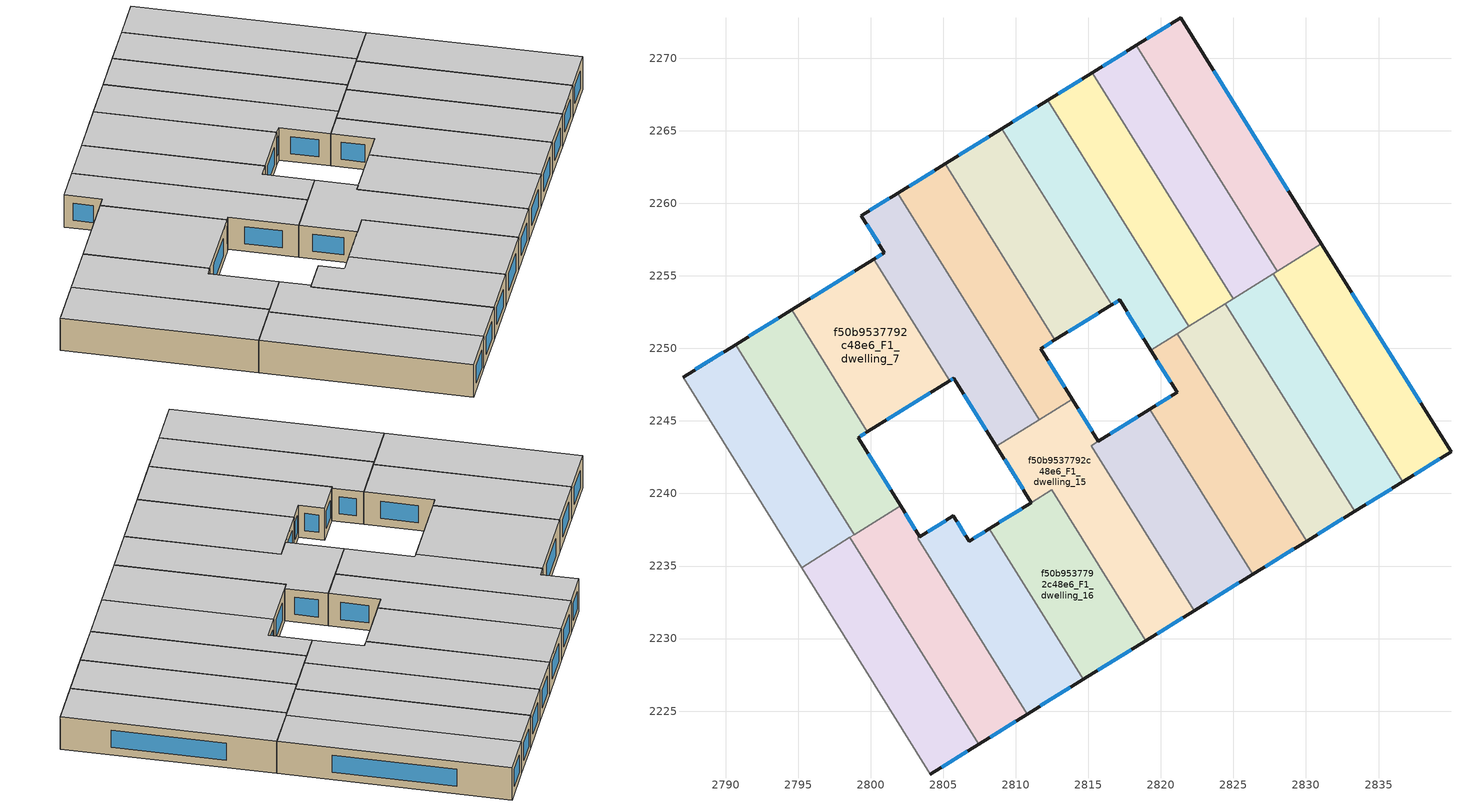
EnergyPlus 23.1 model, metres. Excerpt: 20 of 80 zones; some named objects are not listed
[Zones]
f50b9537792c48e6_F1_dwelling_0
 floor to f50b9537792c48e6_F0_dwelling_0 (EU_floor_Construction): 2821.37,2272.77 2831.06,2257.21 2828.02,2255.31 2818.32,2270.88 z3
 wall outside (EU_wall_Construction): 2831.06,2257.21 2821.37,2272.77 2818.32,2270.88 z3:6
 wall to f50b9537792c48e6_F1_dwelling_1 (EU_wall_Construction): 2818.32,2270.88 2828.02,2255.31 z3:6
 wall to f50b9537792c48e6_F1_dwelling_10 (EU_wall_Construction): 2828.02,2255.31 2831.06,2257.21 z3:6
 window (EU_Window_Construction): 2820.65,2272.33 2819.03,2271.32 / 2828.79,2260.86 2823.64,2269.12 z3.7:5.3
 ceiling to f50b9537792c48e6_F2_dwelling_0 (EU_floor_Construction): 2831.06,2257.21 2821.37,2272.77 2818.32,2270.88 2828.02,2255.31 z6
f50b9537792c48e6_F1_dwelling_1
 floor to f50b9537792c48e6_F0_dwelling_1 (EU_floor_Construction): 2818.32,2270.88 2828.02,2255.31 2824.97,2253.41 2815.27,2268.99 z3
 wall outside (EU_wall_Construction): 2818.32,2270.88 2815.27,2268.99 z3:6
 wall to f50b9537792c48e6_F1_dwelling_2 (EU_wall_Construction): 2815.27,2268.99 2824.97,2253.41 z3:6
 wall to f50b9537792c48e6_F1_dwelling_11 (EU_wall_Construction): 2824.97,2253.41 2827.75,2255.15 z3:6
 wall to f50b9537792c48e6_F1_dwelling_10 (EU_wall_Construction): 2827.75,2255.15 2828.02,2255.31 z3:6
 window (EU_Window_Construction): 2817.6,2270.44 2815.98,2269.44 z3.7:5.3
 ceiling to f50b9537792c48e6_F2_dwelling_1 (EU_floor_Construction): 2828.02,2255.31 2818.32,2270.88 2815.27,2268.99 2824.97,2253.41 z6
f50b9537792c48e6_F1_dwelling_10
 floor to f50b9537792c48e6_F0_dwelling_10 (EU_floor_Construction): 2831.06,2257.21 2839.99,2242.88 2836.68,2240.82 2827.75,2255.15 z3
 wall outside (EU_wall_Construction): 2836.68,2240.82 2839.99,2242.88 2831.06,2257.21 z3:6
 wall to f50b9537792c48e6_F1_dwelling_11 (EU_wall_Construction): 2827.75,2255.15 2836.68,2240.82 z3:6
 window (EU_Window_Construction): 2837.9,2246.24 2833.16,2253.84 / 2837.45,2241.31 2839.21,2242.39 z3.7:5.3
 ceiling to f50b9537792c48e6_F2_dwelling_10 (EU_floor_Construction): 2839.99,2242.88 2831.06,2257.21 2827.75,2255.15 2836.68,2240.82 z6
f50b9537792c48e6_F1_dwelling_11
 floor to f50b9537792c48e6_F0_dwelling_11 (EU_floor_Construction): 2827.75,2255.15 2836.68,2240.82 2833.36,2238.77 2824.44,2253.08 z3
 wall outside (EU_wall_Construction): 2833.36,2238.77 2836.68,2240.82 z3:6
 wall to f50b9537792c48e6_F1_dwelling_12 (EU_wall_Construction): 2824.44,2253.08 2833.36,2238.77 z3:6
 wall to f50b9537792c48e6_F1_dwelling_2 (EU_wall_Construction): 2824.97,2253.41 2824.44,2253.08 z3:6
 window (EU_Window_Construction): 2834.14,2239.25 2835.9,2240.34 z3.7:5.3
 ceiling to f50b9537792c48e6_F2_dwelling_11 (EU_floor_Construction): 2836.68,2240.82 2827.75,2255.15 2824.44,2253.08 2833.36,2238.77 z6
f50b9537792c48e6_F1_dwelling_12
 floor to f50b9537792c48e6_F0_dwelling_12 (EU_floor_Construction): 2824.44,2253.08 2833.36,2238.77 2830.04,2236.71 2821.13,2251.02 z3
 wall outside (EU_wall_Construction): 2830.04,2236.71 2833.36,2238.77 z3:6
 wall to f50b9537792c48e6_F1_dwelling_13 (EU_wall_Construction): 2821.13,2251.02 2830.04,2236.71 z3:6
 wall to f50b9537792c48e6_F1_dwelling_2 (EU_wall_Construction): 2824.44,2253.08 2821.93,2251.52 z3:6
 wall to f50b9537792c48e6_F1_dwelling_3 (EU_wall_Construction): 2821.93,2251.52 2821.13,2251.02 z3:6
 window (EU_Window_Construction): 2830.82,2237.2 2832.58,2238.29 z3.7:5.3
 ceiling to f50b9537792c48e6_F2_dwelling_12 (EU_floor_Construction): 2833.36,2238.77 2824.44,2253.08 2821.13,2251.02 2830.04,2236.71 z6
f50b9537792c48e6_F1_dwelling_13
 floor to f50b9537792c48e6_F0_dwelling_13 (EU_floor_Construction): 2821.13,2251.02 2830.04,2236.71 2826.33,2234.42 2819.24,2245.8 2821.12,2246.97 2819.3,2249.88 z3
 wall outside (EU_wall_Construction): 2819.3,2249.88 2821.12,2246.97 2819.24,2245.8 / 2826.33,2234.42 2830.04,2236.71 z3:6
 wall to f50b9537792c48e6_F1_dwelling_14 (EU_wall_Construction): 2819.24,2245.8 2826.33,2234.42 z3:6
 wall to f50b9537792c48e6_F1_dwelling_3 (EU_wall_Construction): 2821.13,2251.02 2819.3,2249.88 z3:6
 window (EU_Window_Construction): 2819.73,2249.2 2820.7,2247.65 / 2827.2,2234.96 2829.17,2236.18 / 2820.68,2246.69 2819.68,2246.08 z3.7:5.3
 ceiling to f50b9537792c48e6_F2_dwelling_13 (EU_floor_Construction): 2830.04,2236.71 2821.13,2251.02 2819.3,2249.88 2821.12,2246.97 2819.24,2245.8 2826.33,2234.42 z6
f50b9537792c48e6_F1_dwelling_14
 floor to f50b9537792c48e6_F0_dwelling_14 (EU_floor_Construction): 2819.24,2245.8 2826.33,2234.42 2822.29,2231.92 2815.2,2243.3 2815.69,2243.61 z3
 wall outside (EU_wall_Construction): 2822.29,2231.92 2826.33,2234.42 / 2819.24,2245.8 2815.69,2243.61 z3:6
 wall to f50b9537792c48e6_F1_dwelling_15 (EU_wall_Construction): 2815.68,2243.61 2815.2,2243.3 2822.29,2231.92 z3:6
 window (EU_Window_Construction): 2823.24,2232.51 2825.38,2233.83 / 2818.41,2245.29 2816.52,2244.13 z3.7:5.3
 ceiling to f50b9537792c48e6_F2_dwelling_14 (EU_floor_Construction): 2826.33,2234.42 2819.24,2245.8 2815.69,2243.61 2815.2,2243.3 2822.29,2231.92 z6
f50b9537792c48e6_F1_dwelling_15
 floor to f50b9537792c48e6_F0_dwelling_15 (EU_floor_Construction): 2815.69,2243.61 2815.2,2243.3 2822.28,2231.92 2818.96,2229.86 2812.48,2240.25 2811.08,2239.38 2808.66,2243.25 2813.88,2246.5 z3
 wall outside (EU_wall_Construction): 2818.96,2229.86 2822.28,2231.92 / 2808.66,2243.25 2811.08,2239.38 / 2815.69,2243.61 2813.88,2246.5 z3:6
 wall to f50b9537792c48e6_F1_dwelling_16 (EU_wall_Construction): 2812.49,2240.24 2818.96,2229.86 / 2811.08,2239.38 2812.48,2240.25 z3:6
 wall to f50b9537792c48e6_F1_dwelling_6 (EU_wall_Construction): 2811.61,2245.09 2808.66,2243.25 z3:6
 wall to f50b9537792c48e6_F1_dwelling_5 (EU_wall_Construction): 2813.88,2246.5 2811.61,2245.09 z3:6
 window (EU_Window_Construction): 2819.74,2230.34 2821.5,2231.43 / 2809.23,2242.34 2810.51,2240.29 / 2815.26,2244.29 2814.3,2245.82 z3.7:5.3
 ceiling to f50b9537792c48e6_F2_dwelling_15 (EU_floor_Construction): 2822.28,2231.92 2815.2,2243.3 2815.69,2243.61 2813.88,2246.5 2808.66,2243.25 2811.08,2239.38 2812.48,2240.25 2818.96,2229.86 z6
f50b9537792c48e6_F1_dwelling_16
 floor to f50b9537792c48e6_F0_dwelling_16 (EU_floor_Construction): 2812.49,2240.24 2818.96,2229.86 2814.65,2227.19 2808.18,2237.58 z3
 wall outside (EU_wall_Construction): 2814.65,2227.19 2818.96,2229.86 / 2811.08,2239.37 2808.18,2237.58 z3:6
 wall to f50b9537792c48e6_F1_dwelling_17 (EU_wall_Construction): 2808.18,2237.58 2814.65,2227.19 z3:6
 window (EU_Window_Construction): 2815.66,2227.82 2817.95,2229.23 / 2810.4,2238.95 2808.86,2238 z3.7:5.3
 ceiling to f50b9537792c48e6_F2_dwelling_16 (EU_floor_Construction): 2818.96,2229.86 2812.49,2240.24 2808.18,2237.58 2814.65,2227.19 z6
f50b9537792c48e6_F1_dwelling_17
 floor to f50b9537792c48e6_F0_dwelling_17 (EU_floor_Construction): 2808.18,2237.58 2814.65,2227.19 2810.78,2224.8 2803.23,2236.92 2803.39,2237.02 2805.71,2238.45 2806.79,2236.71 z3
 wall outside (EU_wall_Construction): 2810.78,2224.8 2814.65,2227.19 / 2808.18,2237.58 2806.79,2236.71 2805.71,2238.45 2803.39,2237.02 z3:6
 wall to f50b9537792c48e6_F1_dwelling_18 (EU_wall_Construction): 2803.39,2237.02 2803.23,2236.92 2810.78,2224.8 z3:6
 window (EU_Window_Construction): 2811.69,2225.36 2813.74,2226.63 / 2805.16,2238.12 2803.94,2237.36 / 2806.53,2237.12 2805.96,2238.04 / 2807.86,2237.38 2807.12,2236.92 z3.7:5.3
 ceiling to f50b9537792c48e6_F2_dwelling_17 (EU_floor_Construction): 2814.65,2227.19 2808.18,2237.58 2806.79,2236.71 2805.71,2238.45 2803.39,2237.02 2803.23,2236.92 2810.78,2224.8 z6
f50b9537792c48e6_F1_dwelling_18
 floor to f50b9537792c48e6_F0_dwelling_18 (EU_floor_Construction): 2803.39,2237.02 2803.23,2236.92 2810.78,2224.8 2807.45,2222.73 2798.58,2236.97 2801.91,2239.04 2802.07,2239.14 z3
 wall outside (EU_wall_Construction): 2803.39,2237.02 2802.07,2239.14 / 2807.45,2222.73 2810.78,2224.8 z3:6
 wall to f50b9537792c48e6_F1_dwelling_19 (EU_wall_Construction): 2798.58,2236.97 2807.45,2222.73 z3:6
 wall to f50b9537792c48e6_F1_dwelling_8 (EU_wall_Construction): 2802.07,2239.14 2801.91,2239.04 2798.86,2237.15 z3:6
 wall to f50b9537792c48e6_F1_dwelling_9 (EU_wall_Construction): 2798.86,2237.15 2798.58,2236.97 z3:6
 window (EU_Window_Construction): 2803.08,2237.52 2802.38,2238.64 / 2808.23,2223.22 2810,2224.31 z3.7:5.3
 ceiling to f50b9537792c48e6_F2_dwelling_18 (EU_floor_Construction): 2810.78,2224.8 2803.23,2236.92 2803.39,2237.02 2802.07,2239.14 2801.91,2239.04 2798.58,2236.97 2807.45,2222.73 z6
f50b9537792c48e6_F1_dwelling_19
 floor to f50b9537792c48e6_F0_dwelling_19 (EU_floor_Construction): 2798.58,2236.97 2807.45,2222.73 2804.11,2220.67 2795.24,2234.89 z3
 wall outside (EU_wall_Construction): 2804.11,2220.67 2807.45,2222.73 z3:6
 wall adiabatic (EU_wall_Construction): 2795.24,2234.89 2804.11,2220.67 z3:6
 wall to f50b9537792c48e6_F1_dwelling_9 (EU_wall_Construction): 2798.58,2236.97 2795.24,2234.89 z3:6
 window (EU_Window_Construction): 2804.89,2221.15 2806.66,2222.25 z3.7:5.3
 ceiling to f50b9537792c48e6_F2_dwelling_19 (EU_floor_Construction): 2807.45,2222.73 2798.58,2236.97 2795.24,2234.89 2804.11,2220.67 z6
f50b9537792c48e6_F1_dwelling_2
 floor to f50b9537792c48e6_F0_dwelling_2 (EU_floor_Construction): 2815.27,2268.99 2824.97,2253.41 2821.93,2251.52 2812.22,2267.11 z3
 wall outside (EU_wall_Construction): 2815.27,2268.99 2812.22,2267.11 z3:6
 wall to f50b9537792c48e6_F1_dwelling_3 (EU_wall_Construction): 2812.22,2267.11 2821.93,2251.52 z3:6
 window (EU_Window_Construction): 2814.55,2268.55 2812.93,2267.55 z3.7:5.3
 ceiling to f50b9537792c48e6_F2_dwelling_2 (EU_floor_Construction): 2824.97,2253.41 2815.27,2268.99 2812.22,2267.11 2821.93,2251.52 z6
f50b9537792c48e6_F1_dwelling_3
 floor to f50b9537792c48e6_F0_dwelling_3 (EU_floor_Construction): 2812.22,2267.11 2821.93,2251.52 2819.3,2249.88 2817.15,2253.34 2816.61,2253 2809.05,2265.15 z3
 wall outside (EU_wall_Construction): 2812.22,2267.11 2809.05,2265.15 / 2816.61,2253 2817.15,2253.34 2819.3,2249.88 z3:6
 wall to f50b9537792c48e6_F1_dwelling_4 (EU_wall_Construction): 2809.05,2265.15 2816.61,2253 z3:6
 window (EU_Window_Construction): 2811.47,2266.65 2809.79,2265.61 / 2817.66,2252.52 2818.8,2250.69 / 2816.74,2253.08 2817.02,2253.26 z3.7:5.3
 ceiling to f50b9537792c48e6_F2_dwelling_3 (EU_floor_Construction): 2821.93,2251.52 2812.22,2267.11 2809.05,2265.15 2816.61,2253 2817.15,2253.34 2819.3,2249.88 z6
f50b9537792c48e6_F1_dwelling_4
 floor to f50b9537792c48e6_F0_dwelling_4 (EU_floor_Construction): 2809.05,2265.15 2816.61,2253 2812.7,2250.59 2805.14,2262.72 z3
 wall outside (EU_wall_Construction): 2812.7,2250.59 2816.61,2253 / 2809.05,2265.15 2805.14,2262.72 z3:6
 wall to f50b9537792c48e6_F1_dwelling_5 (EU_wall_Construction): 2805.14,2262.72 2812.7,2250.59 z3:6
 window (EU_Window_Construction): 2813.62,2251.15 2815.7,2252.44 / 2808.13,2264.58 2806.06,2263.29 z3.7:5.3
 ceiling to f50b9537792c48e6_F2_dwelling_4 (EU_floor_Construction): 2816.61,2253 2809.05,2265.15 2805.14,2262.72 2812.7,2250.59 z6
f50b9537792c48e6_F1_dwelling_5
 floor to f50b9537792c48e6_F0_dwelling_5 (EU_floor_Construction): 2805.14,2262.72 2812.7,2250.59 2811.72,2249.98 2813.88,2246.5 2811.61,2245.09 2801.88,2260.7 z3
 wall outside (EU_wall_Construction): 2805.14,2262.72 2801.88,2260.7 / 2813.88,2246.5 2811.72,2249.98 2812.7,2250.59 z3:6
 wall to f50b9537792c48e6_F1_dwelling_6 (EU_wall_Construction): 2801.88,2260.7 2811.61,2245.09 z3:6
 window (EU_Window_Construction): 2804.37,2262.25 2802.64,2261.18 / 2811.95,2250.12 2812.47,2250.44 / 2813.37,2247.32 2812.22,2249.16 z3.7:5.3
 ceiling to f50b9537792c48e6_F2_dwelling_5 (EU_floor_Construction): 2813.88,2246.5 2811.72,2249.98 2812.7,2250.59 2805.14,2262.72 2801.88,2260.7 2811.61,2245.09 z6
f50b9537792c48e6_F1_dwelling_6
 floor to f50b9537792c48e6_F0_dwelling_6 (EU_floor_Construction): 2801.88,2260.7 2811.61,2245.09 2808.66,2243.25 2805.74,2247.95 2805.43,2247.76 2800.21,2256.15 2800.95,2256.61 2799.36,2259.15 z3
 wall outside (EU_wall_Construction): 2801.88,2260.7 2799.36,2259.15 2800.95,2256.61 2800.21,2256.15 / 2805.43,2247.76 2805.74,2247.95 2808.66,2243.25 z3:6
 wall to f50b9537792c48e6_F1_dwelling_7 (EU_wall_Construction): 2800.21,2256.15 2805.43,2247.76 z3:6
 window (EU_Window_Construction): 2800.77,2256.5 2800.38,2256.25 / 2799.73,2258.55 2800.58,2257.2 / 2801.29,2260.34 2799.95,2259.51 / 2806.42,2246.84 2807.98,2244.36 / 2805.51,2247.8 2805.67,2247.9 z3.7:5.3
 ceiling to f50b9537792c48e6_F2_dwelling_6 (EU_floor_Construction): 2811.61,2245.09 2801.88,2260.7 2799.36,2259.15 2800.95,2256.61 2800.21,2256.15 2805.43,2247.76 2805.74,2247.95 2808.66,2243.25 z6
f50b9537792c48e6_F1_dwelling_7
 floor to f50b9537792c48e6_F0_dwelling_7 (EU_floor_Construction): 2800.21,2256.15 2805.43,2247.76 2799.78,2244.25 2794.55,2252.64 z3
 wall outside (EU_wall_Construction): 2799.78,2244.25 2805.43,2247.76 / 2800.21,2256.15 2794.55,2252.64 z3:6
 wall to f50b9537792c48e6_F1_dwelling_8 (EU_wall_Construction): 2794.55,2252.64 2799.78,2244.25 z3:6
 window (EU_Window_Construction): 2801.11,2245.07 2804.11,2246.93 / 2798.88,2255.32 2795.88,2253.47 z3.7:5.3
 ceiling to f50b9537792c48e6_F2_dwelling_7 (EU_floor_Construction): 2805.43,2247.76 2800.21,2256.15 2794.55,2252.64 2799.78,2244.25 z6
f50b9537792c48e6_F1_dwelling_8
 floor to f50b9537792c48e6_F0_dwelling_8 (EU_floor_Construction): 2794.55,2252.64 2799.78,2244.25 2799.13,2243.85 2802.07,2239.14 2798.86,2237.15 2790.69,2250.26 z3
 wall outside (EU_wall_Construction): 2794.55,2252.64 2790.69,2250.26 / 2802.07,2239.14 2799.13,2243.85 2799.78,2244.25 z3:6
 wall to f50b9537792c48e6_F1_dwelling_9 (EU_wall_Construction): 2790.69,2250.26 2798.86,2237.15 z3:6
 window (EU_Window_Construction): 2793.64,2252.08 2791.6,2250.82 / 2799.28,2243.94 2799.63,2244.16 / 2801.38,2240.25 2799.82,2242.74 z3.7:5.3
 ceiling to f50b9537792c48e6_F2_dwelling_8 (EU_floor_Construction): 2802.07,2239.14 2799.13,2243.85 2799.78,2244.25 2794.55,2252.64 2790.69,2250.26 2798.86,2237.15 z6
f50b9537792c48e6_F1_dwelling_9
 floor to f50b9537792c48e6_F0_dwelling_9 (EU_floor_Construction): 2790.69,2250.26 2798.86,2237.15 2795.24,2234.89 2787.07,2248.02 z3
 wall outside (EU_wall_Construction): 2790.69,2250.26 2787.07,2248.02 z3:6
 wall adiabatic (EU_wall_Construction): 2787.07,2248.02 2795.24,2234.89 z3:6
 window (EU_Window_Construction): 2789.84,2249.73 2787.92,2248.54 z3.7:5.3
 ceiling to f50b9537792c48e6_F2_dwelling_9 (EU_floor_Construction): 2798.86,2237.15 2790.69,2250.26 2787.07,2248.02 2795.24,2234.89 z6
[Building]
EU S2 Campaign: North Axis=0; Terrain=City; Solar Distribution=FullExterior
[Site:Location]
Budapest.Ferenc.Liszt.Intl.AP: Latitude=47.437; Longitude=19.256; Time Zone=1; Elevation=185
[SizingPeriod:WeatherFileDays]
AnnualSizingPeriod: Begin Month=1; Begin Day of Month=1; End Month=12; End Day of Month=31; Day of Week for Start Day=Monday; Use Weather File Daylight Saving Period=No; Use Weather File Rain and Snow Indicators=No
[MATERIAL]
EU_InternalMass_Material: Roughness=MediumRough; Thickness=0.1; Conductivity=1; Density=1800; Specific Heat=900; Thermal Absorptance=0.9; Solar Absorptance=0.7; Visible Absorptance=0.7
[MATERIAL:NOMASS] Roughness=MediumRough; Thermal Absorptance=0.9; Solar Absorptance=0.7; Visible Absorptance=0.7
Name | Thermal Resistance
EU_wall_NoMass | 0.832559
EU_floor_NoMass | 0.872794
[WINDOWMATERIAL:SIMPLEGLAZINGSYSTEM]
EU_Window_SimpleGlazing: UFactor=2.79869; Solar Heat Gain Coefficient=0.75; Visible Transmittance=0.75
[CONSTRUCTION]
EU_wall_Construction: EU_wall_NoMass
EU_floor_Construction: EU_floor_NoMass
EU_Window_Construction: EU_Window_SimpleGlazing
EU_InternalMass_Construction: EU_InternalMass_Material
[ZONE] Type=1; Multiplier=1; Ceiling Height=autocalculate; Floor Area=autocalculate; Part of Total Floor Area=Yes
Name | Volume
f50b9537792c48e6_F1_dwelling_0; f50b9537792c48e6_F1_dwelling_4 | 197.481
f50b9537792c48e6_F1_dwelling_1; f50b9537792c48e6_F1_dwelling_11 | 197.491
f50b9537792c48e6_F1_dwelling_10; f50b9537792c48e6_F1_dwelling_9 | 197.487
f50b9537792c48e6_F1_dwelling_12 | 197.468
f50b9537792c48e6_F1_dwelling_13 | 197.493
f50b9537792c48e6_F1_dwelling_14 | 191.338
f50b9537792c48e6_F1_dwelling_15 | 226.234
f50b9537792c48e6_F1_dwelling_16 | 185.778
f50b9537792c48e6_F1_dwelling_17 | 185.071
f50b9537792c48e6_F1_dwelling_18 | 198.889
f50b9537792c48e6_F1_dwelling_19 | 197.484
f50b9537792c48e6_F1_dwelling_2 | 197.479
f50b9537792c48e6_F1_dwelling_3 | 197.502
f50b9537792c48e6_F1_dwelling_5 | 197.466
f50b9537792c48e6_F1_dwelling_6 | 197.524
f50b9537792c48e6_F1_dwelling_7 | 197.459
f50b9537792c48e6_F1_dwelling_8 | 197.5
[INTERNALMASS] Construction=EU_InternalMass_Construction
Name | Zone or ZoneList | Surface Area
f50b9537792c48e6_F1_dwelling_0_EU_InternalMass | f50b9537792c48e6_F1_dwelling_0 | 65.8273
f50b9537792c48e6_F1_dwelling_1_EU_InternalMass | f50b9537792c48e6_F1_dwelling_1 | 65.8302
f50b9537792c48e6_F1_dwelling_2_EU_InternalMass | f50b9537792c48e6_F1_dwelling_2 | 65.8262
f50b9537792c48e6_F1_dwelling_3_EU_InternalMass | f50b9537792c48e6_F1_dwelling_3 | 65.8343
f50b9537792c48e6_F1_dwelling_4_EU_InternalMass | f50b9537792c48e6_F1_dwelling_4 | 65.8269
f50b9537792c48e6_F1_dwelling_5_EU_InternalMass | f50b9537792c48e6_F1_dwelling_5 | 65.8221
f50b9537792c48e6_F1_dwelling_6_EU_InternalMass | f50b9537792c48e6_F1_dwelling_6 | 65.8412
f50b9537792c48e6_F1_dwelling_7_EU_InternalMass | f50b9537792c48e6_F1_dwelling_7 | 65.8197
f50b9537792c48e6_F1_dwelling_8_EU_InternalMass | f50b9537792c48e6_F1_dwelling_8 | 65.8336
f50b9537792c48e6_F1_dwelling_9_EU_InternalMass | f50b9537792c48e6_F1_dwelling_9 | 65.8288
f50b9537792c48e6_F1_dwelling_10_EU_InternalMass | f50b9537792c48e6_F1_dwelling_10 | 65.8289
f50b9537792c48e6_F1_dwelling_11_EU_InternalMass | f50b9537792c48e6_F1_dwelling_11 | 65.8305
f50b9537792c48e6_F1_dwelling_12_EU_InternalMass | f50b9537792c48e6_F1_dwelling_12 | 65.8225
f50b9537792c48e6_F1_dwelling_13_EU_InternalMass | f50b9537792c48e6_F1_dwelling_13 | 65.831
f50b9537792c48e6_F1_dwelling_14_EU_InternalMass | f50b9537792c48e6_F1_dwelling_14 | 63.7777
f50b9537792c48e6_F1_dwelling_15_EU_InternalMass | f50b9537792c48e6_F1_dwelling_15 | 75.4383
f50b9537792c48e6_F1_dwelling_16_EU_InternalMass | f50b9537792c48e6_F1_dwelling_16 | 61.9368
f50b9537792c48e6_F1_dwelling_17_EU_InternalMass | f50b9537792c48e6_F1_dwelling_17 | 61.6863
f50b9537792c48e6_F1_dwelling_18_EU_InternalMass | f50b9537792c48e6_F1_dwelling_18 | 66.2962
f50b9537792c48e6_F1_dwelling_19_EU_InternalMass | f50b9537792c48e6_F1_dwelling_19 | 65.8278
[OTHEREQUIPMENT] Fuel Type=Electricity; Design Level Calculation Method=Watts/Area; Power per Zone Floor Area=1; Fraction Latent=0; Fraction Radiant=0; Fraction Lost=0; Carbon Dioxide Generation Rate=0; EndUse Subcategory=EU_Step8_InternalGains
Name | Zone or ZoneList or Space or SpaceList | Schedule
EU_Step8_InternalGain_f50b9537792c48e6_F1_dwelling_0_f000 | f50b9537792c48e6_F1_dwelling_0 | EU_Step8_GainSchedule_f50b9537792c48e6_F1_dwelling_0_f000
EU_Step8_InternalGain_f50b9537792c48e6_F1_dwelling_1_f000 | f50b9537792c48e6_F1_dwelling_1 | EU_Step8_GainSchedule_f50b9537792c48e6_F1_dwelling_1_f000
EU_Step8_InternalGain_f50b9537792c48e6_F1_dwelling_2_f000 | f50b9537792c48e6_F1_dwelling_2 | EU_Step8_GainSchedule_f50b9537792c48e6_F1_dwelling_2_f000
EU_Step8_InternalGain_f50b9537792c48e6_F1_dwelling_3_f000 | f50b9537792c48e6_F1_dwelling_3 | EU_Step8_GainSchedule_f50b9537792c48e6_F1_dwelling_3_f000
EU_Step8_InternalGain_f50b9537792c48e6_F1_dwelling_4_f000 | f50b9537792c48e6_F1_dwelling_4 | EU_Step8_GainSchedule_f50b9537792c48e6_F1_dwelling_4_f000
EU_Step8_InternalGain_f50b9537792c48e6_F1_dwelling_5_f000 | f50b9537792c48e6_F1_dwelling_5 | EU_Step8_GainSchedule_f50b9537792c48e6_F1_dwelling_5_f000
EU_Step8_InternalGain_f50b9537792c48e6_F1_dwelling_6_f000 | f50b9537792c48e6_F1_dwelling_6 | EU_Step8_GainSchedule_f50b9537792c48e6_F1_dwelling_6_f000
EU_Step8_InternalGain_f50b9537792c48e6_F1_dwelling_7_f000 | f50b9537792c48e6_F1_dwelling_7 | EU_Step8_GainSchedule_f50b9537792c48e6_F1_dwelling_7_f000
EU_Step8_InternalGain_f50b9537792c48e6_F1_dwelling_8_f000 | f50b9537792c48e6_F1_dwelling_8 | EU_Step8_GainSchedule_f50b9537792c48e6_F1_dwelling_8_f000
EU_Step8_InternalGain_f50b9537792c48e6_F1_dwelling_9_f000 | f50b9537792c48e6_F1_dwelling_9 | EU_Step8_GainSchedule_f50b9537792c48e6_F1_dwelling_9_f000
EU_Step8_InternalGain_f50b9537792c48e6_F1_dwelling_10_f000 | f50b9537792c48e6_F1_dwelling_10 | EU_Step8_GainSchedule_f50b9537792c48e6_F1_dwelling_10_f000
EU_Step8_InternalGain_f50b9537792c48e6_F1_dwelling_11_f000 | f50b9537792c48e6_F1_dwelling_11 | EU_Step8_GainSchedule_f50b9537792c48e6_F1_dwelling_11_f000
EU_Step8_InternalGain_f50b9537792c48e6_F1_dwelling_12_f000 | f50b9537792c48e6_F1_dwelling_12 | EU_Step8_GainSchedule_f50b9537792c48e6_F1_dwelling_12_f000
EU_Step8_InternalGain_f50b9537792c48e6_F1_dwelling_13_f000 | f50b9537792c48e6_F1_dwelling_13 | EU_Step8_GainSchedule_f50b9537792c48e6_F1_dwelling_13_f000
EU_Step8_InternalGain_f50b9537792c48e6_F1_dwelling_14_f000 | f50b9537792c48e6_F1_dwelling_14 | EU_Step8_GainSchedule_f50b9537792c48e6_F1_dwelling_14_f000
EU_Step8_InternalGain_f50b9537792c48e6_F1_dwelling_15_f000 | f50b9537792c48e6_F1_dwelling_15 | EU_Step8_GainSchedule_f50b9537792c48e6_F1_dwelling_15_f000
EU_Step8_InternalGain_f50b9537792c48e6_F1_dwelling_16_f000 | f50b9537792c48e6_F1_dwelling_16 | EU_Step8_GainSchedule_f50b9537792c48e6_F1_dwelling_16_f000
EU_Step8_InternalGain_f50b9537792c48e6_F1_dwelling_17_f000 | f50b9537792c48e6_F1_dwelling_17 | EU_Step8_GainSchedule_f50b9537792c48e6_F1_dwelling_17_f000
EU_Step8_InternalGain_f50b9537792c48e6_F1_dwelling_18_f000 | f50b9537792c48e6_F1_dwelling_18 | EU_Step8_GainSchedule_f50b9537792c48e6_F1_dwelling_18_f000
EU_Step8_InternalGain_f50b9537792c48e6_F1_dwelling_19_f000 | f50b9537792c48e6_F1_dwelling_19 | EU_Step8_GainSchedule_f50b9537792c48e6_F1_dwelling_19_f000
[ZONEVENTILATION:DESIGNFLOWRATE] Schedule=EU_AlwaysOn; Design Flow Rate Calculation Method=AirChanges/Hour; Air Changes per Hour=0.475469; Ventilation Type=Natural; Fan Pressure Rise=0; Fan Total Efficiency=1; Constant Term Coefficient=1; Temperature Term Coefficient=0; Velocity Term Coefficient=0; Velocity Squared Term Coefficient=0; Minimum Indoor Temperature=-100; Maximum Indoor Temperature=100; Delta Temperature=-100; Minimum Outdoor Temperature=-100; Maximum Outdoor Temperature=100; Maximum Wind Speed=40
Name | Zone or ZoneList or Space or SpaceList
EU_ConstantAir_f50b9537792c48e6_F1_dwelling_0 | f50b9537792c48e6_F1_dwelling_0
EU_ConstantAir_f50b9537792c48e6_F1_dwelling_1 | f50b9537792c48e6_F1_dwelling_1
EU_ConstantAir_f50b9537792c48e6_F1_dwelling_2 | f50b9537792c48e6_F1_dwelling_2
EU_ConstantAir_f50b9537792c48e6_F1_dwelling_3 | f50b9537792c48e6_F1_dwelling_3
EU_ConstantAir_f50b9537792c48e6_F1_dwelling_4 | f50b9537792c48e6_F1_dwelling_4
EU_ConstantAir_f50b9537792c48e6_F1_dwelling_5 | f50b9537792c48e6_F1_dwelling_5
EU_ConstantAir_f50b9537792c48e6_F1_dwelling_6 | f50b9537792c48e6_F1_dwelling_6
EU_ConstantAir_f50b9537792c48e6_F1_dwelling_7 | f50b9537792c48e6_F1_dwelling_7
EU_ConstantAir_f50b9537792c48e6_F1_dwelling_8 | f50b9537792c48e6_F1_dwelling_8
EU_ConstantAir_f50b9537792c48e6_F1_dwelling_9 | f50b9537792c48e6_F1_dwelling_9
EU_ConstantAir_f50b9537792c48e6_F1_dwelling_10 | f50b9537792c48e6_F1_dwelling_10
EU_ConstantAir_f50b9537792c48e6_F1_dwelling_11 | f50b9537792c48e6_F1_dwelling_11
EU_ConstantAir_f50b9537792c48e6_F1_dwelling_12 | f50b9537792c48e6_F1_dwelling_12
EU_ConstantAir_f50b9537792c48e6_F1_dwelling_13 | f50b9537792c48e6_F1_dwelling_13
EU_ConstantAir_f50b9537792c48e6_F1_dwelling_14 | f50b9537792c48e6_F1_dwelling_14
EU_ConstantAir_f50b9537792c48e6_F1_dwelling_15 | f50b9537792c48e6_F1_dwelling_15
EU_ConstantAir_f50b9537792c48e6_F1_dwelling_16 | f50b9537792c48e6_F1_dwelling_16
EU_ConstantAir_f50b9537792c48e6_F1_dwelling_17 | f50b9537792c48e6_F1_dwelling_17
EU_ConstantAir_f50b9537792c48e6_F1_dwelling_18 | f50b9537792c48e6_F1_dwelling_18
EU_ConstantAir_f50b9537792c48e6_F1_dwelling_19 | f50b9537792c48e6_F1_dwelling_19
[HVACTEMPLATE:ZONE:IDEALLOADSAIRSYSTEM] System Availability Schedule=EU_AlwaysOn; Maximum Heating Supply Air Temperature=50; Minimum Cooling Supply Air Temperature=13; Maximum Heating Supply Air Humidity Ratio=0.0156; Minimum Cooling Supply Air Humidity Ratio=0.0077; Heating Limit=NoLimit; Cooling Limit=NoLimit; Heating Availability Schedule=EU_AlwaysOn; Cooling Availability Schedule=EU_CoolingOff; Dehumidification Control Type=ConstantSensibleHeatRatio; Cooling Sensible Heat Ratio=0.7; Dehumidification Setpoint=60; Humidification Control Type=None; Humidification Setpoint=30; Outdoor Air Method=None; Outdoor Air Flow Rate per Person=0.00944; Outdoor Air Flow Rate per Zone Floor Area=0; Outdoor Air Flow Rate per Zone=0; Demand Controlled Ventilation Type=None; Outdoor Air Economizer Type=NoEconomizer; Heat Recovery Type=None; Sensible Heat Recovery Effectiveness=0.7; Latent Heat Recovery Effectiveness=0.65
Name | Template Thermostat
f50b9537792c48e6_F1_dwelling_0 | EU_HeatOnly_f50b9537792c48e6_F1_dwelling_0
f50b9537792c48e6_F1_dwelling_1 | EU_HeatOnly_f50b9537792c48e6_F1_dwelling_1
f50b9537792c48e6_F1_dwelling_2 | EU_HeatOnly_f50b9537792c48e6_F1_dwelling_2
f50b9537792c48e6_F1_dwelling_3 | EU_HeatOnly_f50b9537792c48e6_F1_dwelling_3
f50b9537792c48e6_F1_dwelling_4 | EU_HeatOnly_f50b9537792c48e6_F1_dwelling_4
f50b9537792c48e6_F1_dwelling_5 | EU_HeatOnly_f50b9537792c48e6_F1_dwelling_5
f50b9537792c48e6_F1_dwelling_6 | EU_HeatOnly_f50b9537792c48e6_F1_dwelling_6
f50b9537792c48e6_F1_dwelling_7 | EU_HeatOnly_f50b9537792c48e6_F1_dwelling_7
f50b9537792c48e6_F1_dwelling_8 | EU_HeatOnly_f50b9537792c48e6_F1_dwelling_8
f50b9537792c48e6_F1_dwelling_9 | EU_HeatOnly_f50b9537792c48e6_F1_dwelling_9
f50b9537792c48e6_F1_dwelling_10 | EU_HeatOnly_f50b9537792c48e6_F1_dwelling_10
f50b9537792c48e6_F1_dwelling_11 | EU_HeatOnly_f50b9537792c48e6_F1_dwelling_11
f50b9537792c48e6_F1_dwelling_12 | EU_HeatOnly_f50b9537792c48e6_F1_dwelling_12
f50b9537792c48e6_F1_dwelling_13 | EU_HeatOnly_f50b9537792c48e6_F1_dwelling_13
f50b9537792c48e6_F1_dwelling_14 | EU_HeatOnly_f50b9537792c48e6_F1_dwelling_14
f50b9537792c48e6_F1_dwelling_15 | EU_HeatOnly_f50b9537792c48e6_F1_dwelling_15
f50b9537792c48e6_F1_dwelling_16 | EU_HeatOnly_f50b9537792c48e6_F1_dwelling_16
f50b9537792c48e6_F1_dwelling_17 | EU_HeatOnly_f50b9537792c48e6_F1_dwelling_17
f50b9537792c48e6_F1_dwelling_18 | EU_HeatOnly_f50b9537792c48e6_F1_dwelling_18
f50b9537792c48e6_F1_dwelling_19 | EU_HeatOnly_f50b9537792c48e6_F1_dwelling_19
[SIZING:ZONE] Zone Cooling Design Supply Air Temperature Input Method=SupplyAirTemperature; Zone Cooling Design Supply Air Temperature=13; Zone Heating Design Supply Air Temperature Input Method=SupplyAirTemperature; Zone Heating Design Supply Air Temperature=50; Zone Cooling Design Supply Air Humidity Ratio=0.008; Zone Heating Design Supply Air Humidity Ratio=0.008; Cooling Design Air Flow Method=DesignDay; Cooling Design Air Flow Rate=0; Cooling Minimum Air Flow per Zone Floor Area=0.000762; Cooling Minimum Air Flow=0; Cooling Minimum Air Flow Fraction=0.2; Heating Design Air Flow Method=DesignDay; Heating Design Air Flow Rate=0; Heating Maximum Air Flow per Zone Floor Area=0.002032; Heating Maximum Air Flow=0.141576; Heating Maximum Air Flow Fraction=0.3; Account for Dedicated Outdoor Air System=No; Dedicated Outdoor Air System Control Strategy=NeutralSupplyAir; Dedicated Outdoor Air Low Setpoint Temperature for Design=autosize; Dedicated Outdoor Air High Setpoint Temperature for Design=autosize; Zone Load Sizing Method=Sensible Load Only No Latent Load; Zone Latent Cooling Design Supply Air Humidity Ratio Input Method=HumidityRatioDifference; Zone Cooling Design Supply Air Humidity Ratio Difference=0.005; Zone Latent Heating Design Supply Air Humidity Ratio Input Method=HumidityRatioDifference; Zone Humidification Design Supply Air Humidity Ratio Difference=0.005
f50b9537792c48e6_F1_dwelling_0; f50b9537792c48e6_F1_dwelling_1; f50b9537792c48e6_F1_dwelling_2; f50b9537792c48e6_F1_dwelling_3; f50b9537792c48e6_F1_dwelling_4; f50b9537792c48e6_F1_dwelling_5; f50b9537792c48e6_F1_dwelling_6; f50b9537792c48e6_F1_dwelling_7; f50b9537792c48e6_F1_dwelling_8; f50b9537792c48e6_F1_dwelling_9; f50b9537792c48e6_F1_dwelling_10; f50b9537792c48e6_F1_dwelling_11; f50b9537792c48e6_F1_dwelling_12; f50b9537792c48e6_F1_dwelling_13; f50b9537792c48e6_F1_dwelling_14; f50b9537792c48e6_F1_dwelling_15; f50b9537792c48e6_F1_dwelling_16; f50b9537792c48e6_F1_dwelling_17; f50b9537792c48e6_F1_dwelling_18; f50b9537792c48e6_F1_dwelling_19
[SCHEDULE:CONSTANT]
Name | Hourly Value
EU_AlwaysOn | 1
EU_CoolingOff | 0
[SCHEDULE:FILE] Column Number=1; Rows to Skip at Top=0; Number of Hours of Data=8760; Column Separator=Comma; Interpolate to Timestep=No; Minutes per Item=60; Adjust Schedule for Daylight Savings=Yes
Name | File
EU_Step8_GainSchedule_f50b9537792c48e6_F1_dwelling_0_f000 | ../../schedules/f50b9537792c48e6/f50b9537792c48e6_F1_dwelling_0_f000_gain.csv
EU_Step8_GainSchedule_f50b9537792c48e6_F1_dwelling_1_f000 | ../../schedules/f50b9537792c48e6/f50b9537792c48e6_F1_dwelling_1_f000_gain.csv
EU_Step8_GainSchedule_f50b9537792c48e6_F1_dwelling_2_f000 | ../../schedules/f50b9537792c48e6/f50b9537792c48e6_F1_dwelling_2_f000_gain.csv
EU_Step8_GainSchedule_f50b9537792c48e6_F1_dwelling_3_f000 | ../../schedules/f50b9537792c48e6/f50b9537792c48e6_F1_dwelling_3_f000_gain.csv
EU_Step8_GainSchedule_f50b9537792c48e6_F1_dwelling_4_f000 | ../../schedules/f50b9537792c48e6/f50b9537792c48e6_F1_dwelling_4_f000_gain.csv
EU_Step8_GainSchedule_f50b9537792c48e6_F1_dwelling_5_f000 | ../../schedules/f50b9537792c48e6/f50b9537792c48e6_F1_dwelling_5_f000_gain.csv
EU_Step8_GainSchedule_f50b9537792c48e6_F1_dwelling_6_f000 | ../../schedules/f50b9537792c48e6/f50b9537792c48e6_F1_dwelling_6_f000_gain.csv
EU_Step8_GainSchedule_f50b9537792c48e6_F1_dwelling_7_f000 | ../../schedules/f50b9537792c48e6/f50b9537792c48e6_F1_dwelling_7_f000_gain.csv
EU_Step8_GainSchedule_f50b9537792c48e6_F1_dwelling_8_f000 | ../../schedules/f50b9537792c48e6/f50b9537792c48e6_F1_dwelling_8_f000_gain.csv
EU_Step8_GainSchedule_f50b9537792c48e6_F1_dwelling_9_f000 | ../../schedules/f50b9537792c48e6/f50b9537792c48e6_F1_dwelling_9_f000_gain.csv
EU_Step8_GainSchedule_f50b9537792c48e6_F1_dwelling_10_f000 | ../../schedules/f50b9537792c48e6/f50b9537792c48e6_F1_dwelling_10_f000_gain.csv
EU_Step8_GainSchedule_f50b9537792c48e6_F1_dwelling_11_f000 | ../../schedules/f50b9537792c48e6/f50b9537792c48e6_F1_dwelling_11_f000_gain.csv
EU_Step8_GainSchedule_f50b9537792c48e6_F1_dwelling_12_f000 | ../../schedules/f50b9537792c48e6/f50b9537792c48e6_F1_dwelling_12_f000_gain.csv
EU_Step8_GainSchedule_f50b9537792c48e6_F1_dwelling_13_f000 | ../../schedules/f50b9537792c48e6/f50b9537792c48e6_F1_dwelling_13_f000_gain.csv
EU_Step8_GainSchedule_f50b9537792c48e6_F1_dwelling_14_f000 | ../../schedules/f50b9537792c48e6/f50b9537792c48e6_F1_dwelling_14_f000_gain.csv
EU_Step8_GainSchedule_f50b9537792c48e6_F1_dwelling_15_f000 | ../../schedules/f50b9537792c48e6/f50b9537792c48e6_F1_dwelling_15_f000_gain.csv
EU_Step8_GainSchedule_f50b9537792c48e6_F1_dwelling_16_f000 | ../../schedules/f50b9537792c48e6/f50b9537792c48e6_F1_dwelling_16_f000_gain.csv
EU_Step8_GainSchedule_f50b9537792c48e6_F1_dwelling_17_f000 | ../../schedules/f50b9537792c48e6/f50b9537792c48e6_F1_dwelling_17_f000_gain.csv
EU_Step8_GainSchedule_f50b9537792c48e6_F1_dwelling_18_f000 | ../../schedules/f50b9537792c48e6/f50b9537792c48e6_F1_dwelling_18_f000_gain.csv
EU_Step8_GainSchedule_f50b9537792c48e6_F1_dwelling_19_f000 | ../../schedules/f50b9537792c48e6/f50b9537792c48e6_F1_dwelling_19_f000_gain.csv
